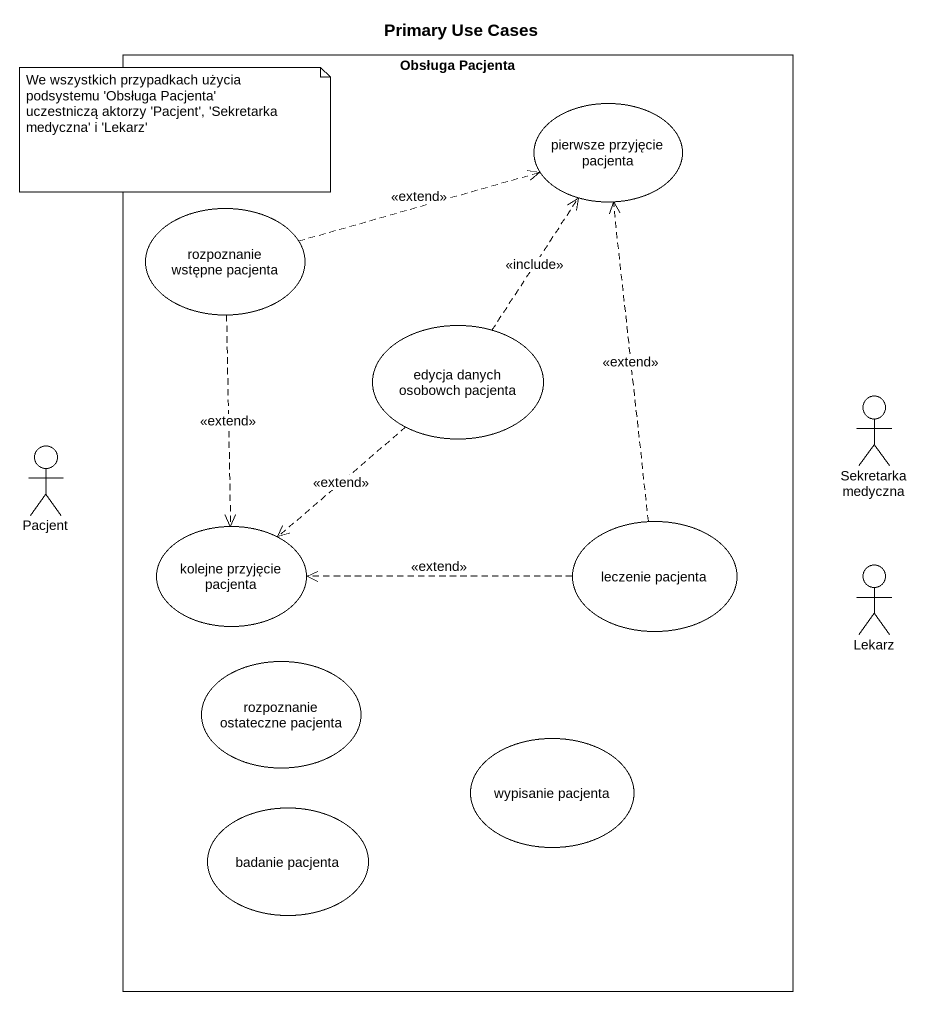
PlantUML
@startuml
title Primary Use Cases
rectangle "Obsługa Pacjenta" as Obsługa_Pacjenta {
  usecase "pierwsze przyjęcie pacjenta" as pierwsze_przyjęcie_pacjenta
  usecase "rozpoznanie wstępne pacjenta" as rozpoznanie_wstępne_pacjenta
  usecase "edycja danych osobowch pacjenta" as edycja_danych_osobowch
  usecase "kolejne przyjęcie pacjenta" as kolejne_przyjęcie_pacjenta
  usecase "leczenie pacjenta" as leczenie_pacjenta
  usecase "rozpoznanie ostateczne pacjenta" as rozpoznanie_ostateczne
  usecase "wypisanie pacjenta" as wypisanie_pacjenta
  usecase "badanie pacjenta" as badanie_pacjenta
}
actor Pacjent
actor "Sekretarka medyczna" as Sekretarka_medyczna
actor Lekarz
rozpoznanie_wstępne_pacjenta .right.> pierwsze_przyjęcie_pacjenta : <<extend>>
rozpoznanie_wstępne_pacjenta ..> kolejne_przyjęcie_pacjenta : <<extend>>
edycja_danych_osobowch .up.> pierwsze_przyjęcie_pacjenta : <<include>>
edycja_danych_osobowch ..> kolejne_przyjęcie_pacjenta : <<extend>>
leczenie_pacjenta .up.> pierwsze_przyjęcie_pacjenta : <<extend>>
leczenie_pacjenta .left.> kolejne_przyjęcie_pacjenta : <<extend>>
note top of Obsługa_Pacjenta
  We wszystkich przypadkach użycia podsystemu 'Obsługa Pacjenta'
  uczestniczą aktorzy 'Pacjent', 'Sekretarka medyczna' i 'Lekarz'
end note
@enduml
